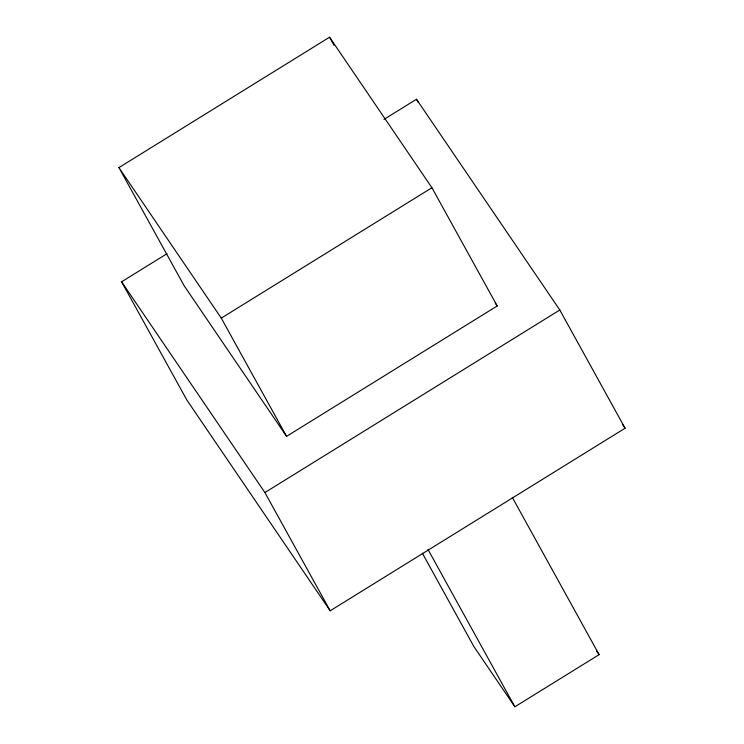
<?xml version="1.0" encoding="UTF-8"?>
<svg xmlns="http://www.w3.org/2000/svg" width="744" height="744" viewBox="0 0 744 744"><rect width="100%" height="100%" fill="white"/><g stroke="black" fill="none" stroke-linecap="round" stroke-linejoin="round"><path stroke-width="1.12" d="M118.928 167.595L329.564 37.2L431.929 187.73L497.206 305.97L286.561 436.365L184.196 285.836L118.928 167.595L221.284 318.125L286.561 436.365M383.951 119.403L416.491 99.25L559.804 309.997L625.072 428.228L330.178 610.787L186.865 400.049L121.598 281.809L166.963 253.723M221.284 318.125L431.929 187.73M330.178 610.787L264.901 492.547L559.804 309.997M422.369 553.22L473.909 646.592L514.857 706.8L599.115 654.646L512.272 497.327M622.468 424.396L625.072 428.228M495.244 303.087L497.206 305.97M596.511 650.814L599.115 654.646M121.598 281.809L264.901 492.547M416.491 99.25L418.165 102.281M329.564 37.2L334.028 45.282M428.014 549.49L514.857 706.8"/></g></svg>
